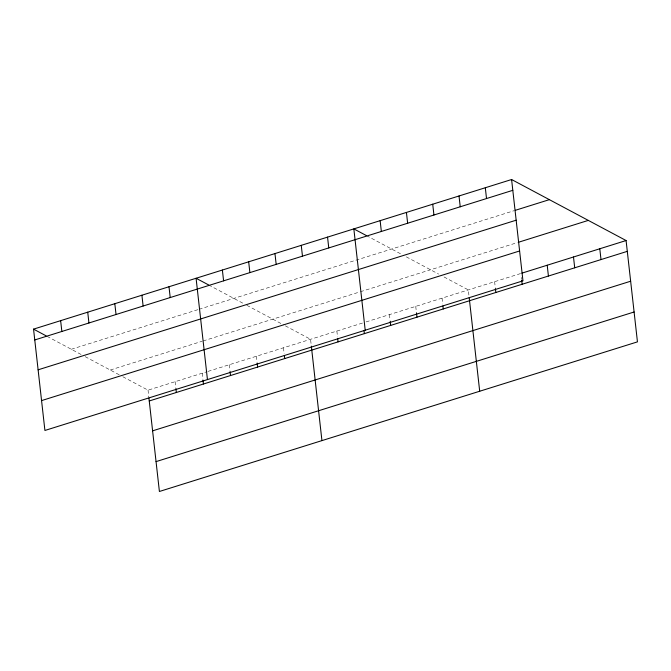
<?xml version="1.0" encoding="UTF-8"?>
<svg xmlns="http://www.w3.org/2000/svg" width="671" height="671" viewBox="0 0 671 671"><rect width="100%" height="100%" fill="white"/><g stroke="black" fill="none" stroke-linecap="round" stroke-linejoin="round"><path stroke-width="0.5" stroke-dasharray="3.35 2.52" d="M71.327 349.272L198.071 309.608M199.035 309.306L514.322 210.627M110.254 370.023L202.164 341.254M203.137 340.952L359.463 292.028M360.436 291.717L517.215 242.65M122.852 376.733L148.039 390.161L207.054 371.692M208.018 371.39L363.154 322.835M366.081 321.921L520.914 273.458M366.433 235.605L402.004 254.561M406.324 256.867L438.641 274.095M444.043 276.972L468.324 289.914L468.987 295.81M208.681 284.974L244.244 303.938M246.844 305.322L283.59 324.907M285.385 325.863L310.572 339.291L311.235 345.188M47.045 336.33L81.711 354.808M85.167 356.653L119.253 374.821M521.359 277.383L521.577 279.354M494.619 281.686L495.282 287.582M442.038 298.142L442.701 304.038M415.743 306.37L416.515 313.256M389.448 314.598L390.111 320.495M336.867 331.063L337.53 336.959M283.481 347.771L284.143 353.667M256.389 356.251L257.052 362.147M229.306 364.722L229.968 370.618M202.214 373.202L202.877 379.098M175.123 381.682L175.785 387.578M148.039 390.161L148.811 397.039"/><path stroke-width="1.01" d="M511.596 179.518L522.961 280.839L44.915 430.463L33.55 329.134L511.596 179.518L626.085 240.537L637.45 341.866L159.404 491.482L148.92 398.02M34.766 339.945L512.812 190.321M515.294 210.317L549.381 199.648M38.113 369.813L516.158 220.197M518.188 242.348L588.308 220.398M41.568 400.595L519.614 250.971M521.887 273.147L626.085 240.537M149.247 400.973L627.301 251.348M152.602 430.841L630.648 281.216M156.049 461.614L634.103 311.99M366.433 235.605L353.843 228.886L365.209 330.216M208.681 284.974L196.083 278.264L207.448 379.593M33.55 329.134L46.14 335.852M599.79 248.765L601.006 259.576M573.495 256.993L574.712 267.804M547.209 265.23L548.417 276.041M521.686 280.335L522.13 284.269M485.309 187.746L486.517 198.557M495.391 288.564L495.835 292.497M459.014 195.974L460.231 206.785M469.214 297.773L479.698 391.235M432.72 204.202L433.936 215.014M442.919 306.01L443.246 308.954M406.425 212.43L407.641 223.242M416.515 313.256L416.959 317.182M380.138 220.658L381.346 231.47M390.22 321.484L390.665 325.41M364.043 330.694L364.37 333.638M327.549 237.115L328.765 247.926M337.748 338.922L338.075 341.875M301.254 245.351L302.47 256.163M311.344 346.169L321.937 440.612M274.967 253.579L276.175 264.391M284.361 355.63L284.697 358.582M248.673 261.807L249.889 272.619M257.161 363.128L257.605 367.054M222.378 270.036L223.594 280.847M230.078 371.608L230.514 375.534M202.986 380.088L203.43 384.013M169 286.743L170.208 297.555M175.894 388.559L176.339 392.493M141.908 295.223L143.124 306.035M114.816 303.703L116.033 314.514M87.725 312.183L88.941 322.994M60.642 320.663L61.849 331.466"/></g></svg>
